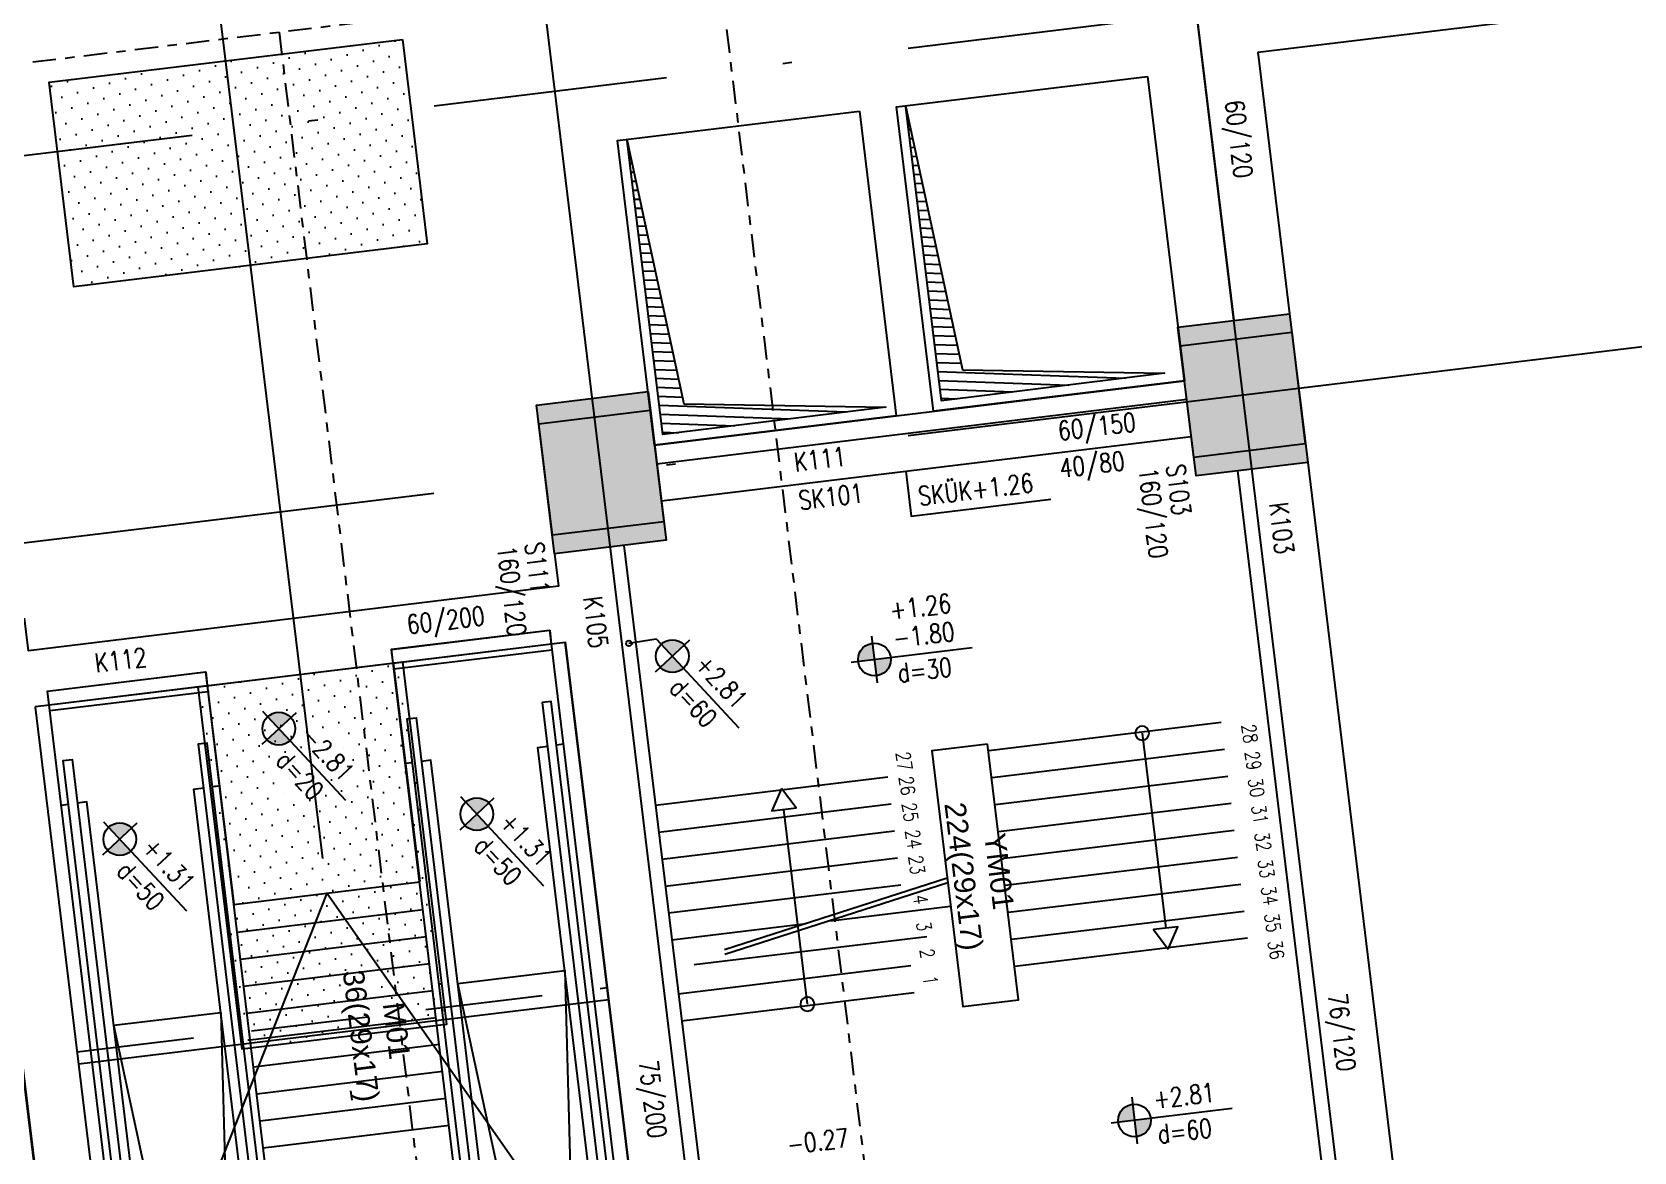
# Model space of a CAD drawing. Header units: millimetres. Extents: x 400408 to 401334, y 4543945 to 4544229.
# Drawn here: x 400455.85 to 400472.95, y 4544069.38 to 4544081.34 of the extents above; entities that cross this region are included whole.
import ezdxf
from ezdxf.enums import TextEntityAlignment as Align

# ---------------------------------------------------------------- set-up
doc = ezdxf.new("R2010")
doc.units = ezdxf.units.MM
for name, pattern in [('AKS', [3, 2.5, -0.25, 0, -0.25]), ('CENTER', [2, 1.25, -0.25, 0.25, -0.25]), ('CIZGI', [0.4, 0.25, -0.15]), ('CONTINU', [0]), ('DASHDOT2', [0.5, 0.25, -0.125, 0, -0.125]), ('HIDDEN', [0.375, 0.25, -0.125])]:
    doc.linetypes.add(name, pattern=pattern)
for name, color, linetype in [('aks prota', 2, 'AKS'), ('boşluk prota', 2, 'Continuous'), ('boşluk taraması prota', 252, 'Continuous'), ('kiriş boyutu prota', 6, 'Continuous'), ('kiriş prota', 6, 'Continuous'), ('kolon prota', 1, 'Continuous'), ('kolon tarama prota', 252, 'Continuous'), ('lkolon prota', 4, 'Continuous'), ('merdiven prota', 2, 'Continuous'), ('metraj prota', 2, 'Continuous'), ('not prota', 2, 'Continuous'), ('PRT-AL-TUNEL_EKSENI', 14, 'DASHDOT2'), ('PRT-MI-ad_dim', 8, 'Continuous'), ('prt-s-taxis', 7, 'Continuous'), ('skesit prota', 7, 'Continuous'), ('st-s_level (kot)', 6, 'Continuous'), ('st-s_levelmark (kot işareti)', 4, 'Continuous'), ('st_s_not çizgisi', 4, 'CIZGI'), ('st_s_ölçü', 4, 'Continuous'), ('temel prota', 6, 'Continuous'), ('tkolon prota', 6, 'Continuous'), ('tnot prota', 4, 'Continuous')]:
    doc.layers.add(name, color=color, linetype=linetype)
doc.styles.add('OLCU', font='romanstw.shx')
doc.styles.add('PRT-MI-a_Arial', font='Arial.ttf', dxfattribs={"height": 30})
doc.styles.add('TKIRIS', font='romanstw.shx')
doc.styles.add('tkolon', font='romanstw.shx')
doc.styles.add('TNOT', font='romanstw.shx', dxfattribs={"width": 0.8, "height": 250})
pattern_1 = [(312.923994, (399610.2897, 4544334.8982), (0.170302485, 0.049990168), [0, -0.15875])]

# ---------------------------------------------------------------- blocks, each defined once
blk = doc.blocks.new('yürüyen mer 2')
at = {"color": 253}
blk.add_lwpolyline([(52651, 3429.1), (52651, 3599.1)], dxfattribs=at)
at = {"layer": 'st_s_ölçü', "color": 252, "ltscale": 0.1}
blk.add_line((53451.2, 3599.1), (53451.2, 3429.1), dxfattribs=at)
for points in [[(52651, 3599.1), (53472.2, 3599.1), (53472.2, 3429.1), (52651, 3429.1)], [(53349.5, 3599.1), (53349.5, 3591.6)], [(52651, 3591.6), (53396.5, 3591.6), (53396.5, 3581.8), (52651, 3581.8)], [(52651, 3571.6), (53349.5, 3571.6), (53349.5, 3581.8)], [(52651, 3529.1), (53109.3, 3571.6), (53109.3, 3456.6), (52651, 3499.1)], [(52651, 3456.6), (53349.5, 3456.6), (53349.5, 3446.3)], [(52651, 3436.6), (53396.5, 3436.6), (53396.5, 3446.3), (52651, 3446.3)], [(53349.5, 3429.1), (53349.5, 3436.6)]]:
    blk.add_lwpolyline(points, dxfattribs=at)
blk = doc.blocks.new('Stair_Anotation')
at = {"color": 0, "style": 'PRT-MI-a_Arial'}
blk.add_attdef('M.ADI', text='', height=0.2, dxfattribs=at).set_placement((0, 0), align=Align.BOTTOM_CENTER)
blk.add_attdef('BAS.SAYI-(EN-RIHT)', text='', height=0.2, dxfattribs=at).set_placement((0, -0.08), align=Align.TOP_CENTER)
blk = doc.blocks.new('*U86')
at = {"layer": 'metraj prota', "color": 4}
blk.add_lwpolyline([(-232, 0), (-209.5, 13), (-209.5, -13)], close=True, dxfattribs=at)
blk.add_lwpolyline([(0, 0), (-209.5, 0)], dxfattribs=at)
blk.add_circle((0, 0), 7.5, dxfattribs=at)
blk = doc.blocks.new('*U87')
at = {"layer": 'metraj prota', "color": 4}
blk.add_lwpolyline([(-232.3, 0), (-209.8, 13), (-209.8, -13)], close=True, dxfattribs=at)
blk.add_lwpolyline([(0, 0), (-209.8, 0)], dxfattribs=at)
blk.add_circle((0, 0), 7.5, dxfattribs=at)
blk = doc.blocks.new('PLAN_KOT')
at = {"layer": 'st-s_levelmark (kot işareti)'}
h = blk.add_hatch(color=256, dxfattribs=at)
h.paths.add_polyline_path([(0, 17.5, 0.414214), (-17.5, 0), (0, 0)])
h.paths.add_polyline_path([(17.5, 0), (0, 0), (0, -17.5, 0.414214)])
for p, q in [((0, 25), (0, -25)), ((105, 0), (-25, 0))]:
    blk.add_line(p, q, dxfattribs=at)
blk.add_circle((0, 0), 17.5, dxfattribs=at)
at = {"layer": 'st-s_level (kot)', "color": 6, "style": 'OLCU', "width": 0.8}
for tag, p in [('KOT', (22.7, 9.8)), ('DÖŞEME_KALINLIĞI', (22.7, -27.6))]:
    blk.add_attdef(tag, p, '', height=20, dxfattribs=at)

msp = doc.modelspace()

# ---------------------------------------------------------------- hatches: boundary and pattern name
at = {"layer": 'boşluk taraması prota', "ltscale": 2}
h = msp.add_hatch(dxfattribs=at)
h.set_pattern_fill('ANSI31', color=256, scale=0.03, angle=-47.076, style=0)
h.set_pattern_definition([(357.923994, (399681.0693, 4544262.56294), (0.003450452, 0.095187483), [])])
h.paths.add_polyline_path([(400465.781, 4544077.735), (400467.937, 4544077.699), (400465.555, 4544077.406), (400465.174, 4544080.543)])
h = msp.add_hatch(dxfattribs=at)
h.set_pattern_fill('ANSI31', color=256, scale=0.03, angle=-47.076, style=0)
h.set_pattern_definition([(357.923994, (399678.09421, 4544262.20165), (0.003450452, 0.095187483), [])])
h.paths.add_polyline_path([(400462.806, 4544077.374), (400464.962, 4544077.338), (400462.58, 4544077.044), (400462.199, 4544080.182)])
at = {"layer": 'kolon tarama prota'}
h = msp.add_hatch(dxfattribs=at)
h.set_pattern_fill('DOTS', color=2, scale=0.1, angle=-47.076)
h.set_pattern_definition(pattern_1)
h.paths.add_polyline_path([(400460.066, 4544079.081), (400459.8, 4544081.265), (400456.028, 4544080.807), (400456.293, 4544078.623)])
h = msp.add_hatch(color=256, dxfattribs=at)
h.dxf.hatch_style = 1
h.paths.add_polyline_path([(400469.273, 4544078.336), (400469.466, 4544076.747), (400468.274, 4544076.603), (400468.081, 4544078.191)])
h = msp.add_hatch(color=256, dxfattribs=at)
h.dxf.hatch_style = 1
h.paths.add_polyline_path([(400462.423, 4544077.504), (400462.616, 4544075.916), (400461.425, 4544075.771), (400461.232, 4544077.359)])
h = msp.add_hatch(dxfattribs=at)
h.set_pattern_fill('DOTS', color=2, scale=0.1, angle=-47.076)
h.set_pattern_definition(pattern_1)
h.paths.add_polyline_path([(400460.272, 4544070.745), (400459.802, 4544074.617), (400457.618, 4544074.352), (400458.088, 4544070.48)])

# ---------------------------------------------------------------- linework, layer by layer
at = {"layer": 'aks prota', "ltscale": 10}
for p, q in [((400478.198, 4543999.861), (400465.802, 4544101.936)), ((400470.204, 4544008.457), (400458.953, 4544101.104)), ((400466.206, 4544012.755), (400455.528, 4544100.688)), ((400462.209, 4544017.053), (400452.103, 4544100.271)), ((400435.319, 4544073.407), (400481.679, 4544079.036))]:
    msp.add_line(p, q, dxfattribs=at)
at = {"layer": 'boşluk prota', "ltscale": 0.05}
for points in [[(400465.781, 4544077.735), (400467.937, 4544077.699), (400465.555, 4544077.406), (400465.174, 4544080.543)], [(400462.806, 4544077.374), (400464.962, 4544077.338), (400462.58, 4544077.044), (400462.199, 4544080.182)]]:
    msp.add_lwpolyline(points, close=True, dxfattribs=at)
at = {"layer": 'kiriş prota'}
for p, q in [((400462.492, 4544076.933), (400468.151, 4544077.62)), ((400462.516, 4544076.734), (400468.175, 4544077.422)), ((400462.565, 4544076.337), (400468.223, 4544077.025)), ((400469.466, 4544076.747), (400470.418, 4544068.905)), ((400468.716, 4544076.656), (400469.669, 4544068.814)), ((400463.122, 4544068.019), (400462.169, 4544075.861)), ((400459.703, 4544074.605), (400461.539, 4544074.828)), ((400461.539, 4544074.832), (400463.606, 4544057.812)), ((400462.377, 4544067.928), (400461.539, 4544074.828)), ((400459.702, 4544074.609), (400459.986, 4544072.271)), ((400455.881, 4544074.141), (400457.717, 4544074.364)), ((400457.717, 4544074.368), (400458.001, 4544072.03)), ((400458.001, 4544072.026), (400459.987, 4544072.267)), ((400462.003, 4544071.008), (400456.345, 4544070.321))]:
    msp.add_line(p, q, dxfattribs=at)
at = {"layer": 'kiriş prota', "linetype": 'HIDDEN', "ltscale": 5}
msp.add_line((400456.329, 4544070.451), (400461.987, 4544071.138), dxfattribs=at)
at = {"layer": 'kiriş prota'}
for points in [[(400468.026, 4544083.624), (400468.677, 4544078.263)], [(400468.934, 4544081.129), (400471.912, 4544081.49)], [(400468.934, 4544081.129), (400469.273, 4544078.336)], [(400461.425, 4544075.771), (400461.467, 4544075.424), (400455.808, 4544074.736), (400455.766, 4544075.084)], [(400455.171, 4544075.011), (400456.123, 4544067.169)], [(400455.881, 4544074.141), (400455.881, 4544074.141), (400461.539, 4544074.828)], [(400463.606, 4544057.807), (400461.77, 4544057.584), (400461.368, 4544060.894), (400459.384, 4544060.654), (400459.79, 4544057.343), (400457.948, 4544057.12), (400455.882, 4544074.133)], [(400466.048, 4544073.738), (400465.453, 4544073.666), (400465.784, 4544070.936), (400466.38, 4544071.008), (400466.048, 4544073.738)]]:
    msp.add_lwpolyline(points, dxfattribs=at)
for points in [[(400467.756, 4544080.871), (400468.151, 4544077.62), (400465.47, 4544077.295), (400465.076, 4544080.546)], [(400464.679, 4544080.498), (400465.072, 4544077.246), (400462.491, 4544076.933), (400462.098, 4544080.184)]]:
    msp.add_lwpolyline(points, close=True, dxfattribs=at)
at = {"layer": 'kolon prota', "color": 1}
for points in [[(400469.273, 4544078.336), (400469.466, 4544076.747), (400468.274, 4544076.603), (400468.081, 4544078.191)], [(400462.423, 4544077.504), (400462.616, 4544075.916), (400461.425, 4544075.771), (400461.232, 4544077.359)]]:
    msp.add_lwpolyline(points, close=True, dxfattribs=at)
at = {"layer": 'kolon prota', "color": 5, "linetype": 'HIDDEN', "ltscale": 5}
for points in [[(400469.297, 4544078.137), (400469.441, 4544076.946), (400468.25, 4544076.801), (400468.106, 4544077.992)], [(400462.447, 4544077.305), (400462.592, 4544076.114), (400461.401, 4544075.969), (400461.256, 4544077.161)]]:
    msp.add_lwpolyline(points, close=True, dxfattribs=at)
at = {"layer": 'merdiven prota', "linetype": 'HIDDEN', "ltscale": 10}
for p, q in [((400466.061, 4544073.67), (400469.04, 4544074.032)), ((400466.096, 4544073.382), (400469.074, 4544073.744)), ((400462.501, 4544073.087), (400465.479, 4544073.448)), ((400466.131, 4544073.094), (400469.109, 4544073.456)), ((400462.536, 4544072.799), (400465.514, 4544073.161)), ((400466.166, 4544072.806), (400469.144, 4544073.168)), ((400462.571, 4544072.511), (400465.549, 4544072.873)), ((400466.201, 4544072.518), (400469.179, 4544072.88)), ((400462.606, 4544072.223), (400465.584, 4544072.585)), ((400466.236, 4544072.231), (400469.214, 4544072.592)), ((400458, 4544072.026), (400459.988, 4544072.267)), ((400462.641, 4544071.935), (400465.565, 4544072.29)), ((400466.271, 4544071.943), (400469.249, 4544072.304)), ((400460.023, 4544071.968), (400458.035, 4544071.727)), ((400464.372, 4544071.853), (400465.654, 4544072.009)), ((400466.306, 4544071.655), (400469.284, 4544072.016)), ((400462.676, 4544071.647), (400464.11, 4544071.822)), ((400462.917, 4544071.384), (400465.689, 4544071.721)), ((400466.341, 4544071.367), (400469.319, 4544071.729)), ((400460.058, 4544071.68), (400458.07, 4544071.439)), ((400460.093, 4544071.392), (400458.105, 4544071.151)), ((400462.746, 4544071.072), (400465.724, 4544071.433)), ((400460.128, 4544071.104), (400458.14, 4544070.863)), ((400462.781, 4544070.784), (400465.759, 4544071.145)), ((400460.163, 4544070.817), (400458.175, 4544070.575)), ((400460.198, 4544070.529), (400458.21, 4544070.287)), ((400460.233, 4544070.241), (400458.245, 4544069.999)), ((400460.268, 4544069.953), (400458.28, 4544069.711)), ((400460.303, 4544069.665), (400458.315, 4544069.424))]:
    msp.add_line(p, q, dxfattribs=at)
for points in [[(400459.703, 4544074.605), (400459.685, 4544074.751), (400461.373, 4544074.955), (400461.39, 4544074.81)], [(400456.03, 4544074.159), (400456.012, 4544074.305), (400457.7, 4544074.509), (400457.717, 4544074.364)], [(400465.618, 4544072.307), (400462.714, 4544071.372)], [(400465.624, 4544072.257), (400462.72, 4544071.321)]]:
    msp.add_lwpolyline(points, dxfattribs=at)
at = {"layer": 'merdiven prota', "color": 4}
msp.add_lwpolyline([(400462.315, 4544067.399), (400458.994, 4544072.146), (400456.855, 4544066.737)], dxfattribs=at)
at = {"layer": 'not prota', "ltscale": 0.1}
msp.add_lwpolyline([(400465.176, 4544076.654), (400465.234, 4544076.174), (400466.723, 4544076.355)], dxfattribs=at)
at = {"layer": 'PRT-AL-TUNEL_EKSENI', "ltscale": 10}
msp.add_line((400434.824, 4544077.483), (400481.184, 4544083.113), dxfattribs=at)
at = {"layer": 'skesit prota', "linetype": 'CENTER', "ltscale": 0.2}
msp.add_line((400485.584, 4544084.631), (400433.448, 4544078.3), dxfattribs=at)
for points in [[(400460.609, 4544103.21), (400466.087, 4544058.098)], [(400455.897, 4544102.638), (400463.098, 4544043.347)], [(400455.897, 4544102.638), (400463.098, 4544043.347)]]:
    msp.add_lwpolyline(points, dxfattribs=at)
at = {"layer": 'st-s_level (kot)', "color": 4, "linetype": 'CONTINU', "ltscale": 0.1}
msp.add_lwpolyline([(400462.511, 4544074.861), (400462.219, 4544074.815)], dxfattribs=at)
msp.add_circle((400462.219, 4544074.815), 0.0297, dxfattribs=at)
at = {"layer": 'temel prota'}
for points in [[(400459.8, 4544081.265), (400460.066, 4544079.081), (400456.293, 4544078.623), (400456.028, 4544080.807)], [(400459.802, 4544074.617), (400460.272, 4544070.745), (400458.088, 4544070.48), (400457.618, 4544074.352)]]:
    msp.add_lwpolyline(points, close=True, dxfattribs=at)

# ---------------------------------------------------------------- block references
at = {"layer": 'merdiven prota', "linetype": 'HIDDEN', "ltscale": 10, "xscale": -0.009999999999989703, "yscale": 0.009999999999989701, "zscale": 0.009999999999989701, "rotation": 276.8874666754227}
msp.add_blockref('*U87', (400467.699, 4544073.856), dxfattribs=at)
at = {"layer": 'PRT-MI-ad_dim', "xscale": -0.00999999999998972, "yscale": 0.009999999999989701, "zscale": 0.009999999999989701, "rotation": 96.88746667525456}
msp.add_blockref('*U86', (400464.125, 4544070.962), dxfattribs=at)
at = {"layer": 'prt-s-taxis'}
ref = msp.add_blockref('Stair_Anotation', (400465.995, 4544072.349), dxfattribs=dict(at, xscale=-1.124999999998919, yscale=1.124999999998919, zscale=1.124999999998919, rotation=276.9239939236152))
ref.add_attrib('M.ADI', 'YM01', dxfattribs={"layer": '0', "color": 0, "height": 0.225, "rotation": 276.924, "style": 'PRT-MI-a_Arial'}).set_placement((400465.994, 4544072.358), align=Align.BOTTOM_CENTER)
ref.add_attrib('BAS.SAYI-(EN-RIHT)', '224(29x17)', dxfattribs={"layer": '0', "color": 0, "height": 0.225, "rotation": 276.924, "style": 'PRT-MI-a_Arial'}).set_placement((400465.906, 4544072.34), align=Align.TOP_CENTER)
ref = msp.add_blockref('Stair_Anotation', (400459.561, 4544070.646), dxfattribs=dict(at, xscale=-1.124999999998919, yscale=1.124999999998919, zscale=1.124999999998919, rotation=276.9239939236152))
ref.add_attrib('M.ADI', 'M01', dxfattribs={"layer": '0', "color": 0, "height": 0.225, "rotation": 276.924, "style": 'PRT-MI-a_Arial'}).set_placement((400459.56, 4544070.655), align=Align.BOTTOM_CENTER)
ref.add_attrib('BAS.SAYI-(EN-RIHT)', '36(29x17)', dxfattribs={"layer": '0', "color": 0, "height": 0.225, "rotation": 276.924, "style": 'PRT-MI-a_Arial'}).set_placement((400459.471, 4544070.637), align=Align.TOP_CENTER)
at = {"layer": 'st-s_level (kot)', "linetype": 'CONTINU', "ltscale": 0.1}
for p, xscale, yscale, zscale, rotation, values in [((400462.682, 4544074.678), 0.009999999999989701, 0.009999999999989701, 0.009999999999989701, 312.9239939582496, {'KOT': '+2.81', 'DÖŞEME_KALINLIĞI': 'd=60'}), ((400464.84, 4544074.642), 0.0099999999999897, 0.0099999999999897, 0.0099999999999897, 6.923993958262428, {'KOT': '-1.80', 'DÖŞEME_KALINLIĞI': 'd=30'}), ((400458.481, 4544073.904), 0.009999999999989701, 0.009999999999989701, 0.009999999999989701, 312.9239939582496, {'KOT': '-2.81', 'DÖŞEME_KALINLIĞI': 'd=20'}), ((400460.595, 4544072.991), 0.009999999999989701, 0.009999999999989701, 0.009999999999989701, 312.9239939582496, {'KOT': '+1.31', 'DÖŞEME_KALINLIĞI': 'd=50'}), ((400456.782, 4544072.723), 0.009999999999989701, 0.009999999999989701, 0.009999999999989701, 312.9239939582496, {'KOT': '+1.31', 'DÖŞEME_KALINLIĞI': 'd=50'}), ((400467.617, 4544069.719), 0.0099999999999897, 0.0099999999999897, 0.0099999999999897, 6.923993958262428, {'KOT': '+2.81', 'DÖŞEME_KALINLIĞI': 'd=60'})]:
    msp.add_blockref('PLAN_KOT', p, dxfattribs=dict(at, xscale=xscale, yscale=yscale, zscale=zscale, rotation=rotation)).add_auto_attribs(values)
at = {"layer": 'st_s_ölçü', "linetype": 'CONTINU', "xscale": 0.0099999999999897, "yscale": 0.0099999999999897, "zscale": 0.0099999999999897, "rotation": 96.86870530992577}
for p in [(400559.367, 4543548.172), (400555.694, 4543547.726)]:
    msp.add_blockref('yürüyen mer 2', p, dxfattribs=at)

# ---------------------------------------------------------------- texts
at = {"layer": 'kiriş boyutu prota', "ltscale": 0.05, "style": 'TKIRIS', "width": 0.8}
for s, rotation, p in [('60/120', 276.924, (400468.782, 4544079.786)), ('60/150', 6.924, (400467.63, 4544077.182)), ('40/80', 6.924, (400467.511, 4544076.768)), ('60/200', 6.924, (400460.677, 4544075.114)), ('76/120', 276.924, (400469.883, 4544070.246)), ('75/200', 276.924, (400462.526, 4544069.532))]:
    msp.add_text(s, height=0.2, rotation=rotation, dxfattribs=at).set_placement(p, align=Align.MIDDLE_RIGHT)
at = {"layer": 'kiriş prota', "ltscale": 0.05, "style": 'TKIRIS', "width": 0.8}
for s, rotation, p in [('K111', 6.924, (400463.982, 4544076.748)), ('SK101', 6.924, (400464.031, 4544076.339)), ('K103', 276.924, (400469.154, 4544076.319)), ('K105', 276.924, (400461.831, 4544075.315)), ('K112', 6.924, (400456.516, 4544074.603))]:
    msp.add_text(s, height=0.2, rotation=rotation, dxfattribs=at).set_placement(p, align=Align.MIDDLE_LEFT)
at = {"layer": 'lkolon prota', "style": 'tkolon', "width": 0.8}
for p in [(400467.66, 4544076.679), (400460.81, 4544075.847)]:
    msp.add_text('160/120', height=0.2, rotation=276.924, dxfattribs=at).set_placement(p)
at = {"layer": 'st-s_level (kot)', "color": 6, "style": 'OLCU', "width": 0.8}
for tag, p in [('+1.26', (400465.016, 4544075.068)), ('-0.27', (400463.921, 4544069.359))]:
    msp.add_attdef(tag, p, '', height=0.2, rotation=6.924, dxfattribs=at)
at = {"layer": 'st_s_not çizgisi', "ltscale": 0.05, "style": 'tkolon', "width": 0.8}
for s, p in [('28', (400468.832, 4544073.952)), ('27', (400465.14, 4544073.657)), ('29', (400468.867, 4544073.664)), ('26', (400465.172, 4544073.397)), ('30', (400468.902, 4544073.377)), ('25', (400465.206, 4544073.114)), ('31', (400468.937, 4544073.089)), ('24', (400465.241, 4544072.826)), ('32', (400468.972, 4544072.799)), ('23', (400465.275, 4544072.55)), ('33', (400469.007, 4544072.511)), ('4', (400465.326, 4544072.131)), ('34', (400469.042, 4544072.223)), ('35', (400469.077, 4544071.933)), ('3', (400465.361, 4544071.843)), ('2', (400465.396, 4544071.555)), ('36', (400469.112, 4544071.643)), ('1', (400465.431, 4544071.266))]:
    msp.add_text(s, height=0.15, rotation=278.9214, dxfattribs=at).set_placement(p, align=Align.MIDDLE_LEFT)
at = {"layer": 'tkolon prota', "style": 'tkolon', "width": 0.8}
for s, p in [('S103', (400467.957, 4544076.715)), ('S111', (400461.108, 4544075.883))]:
    msp.add_text(s, height=0.2, rotation=276.924, dxfattribs=at).set_placement(p)
at = {"layer": 'tnot prota', "style": 'TNOT', "width": 0.8}
msp.add_text('SKÜK+1.26', height=0.2, rotation=6.924, dxfattribs=at).set_placement((400465.309, 4544076.385), align=Align.MIDDLE_LEFT)

doc.saveas('drawing.dxf')
